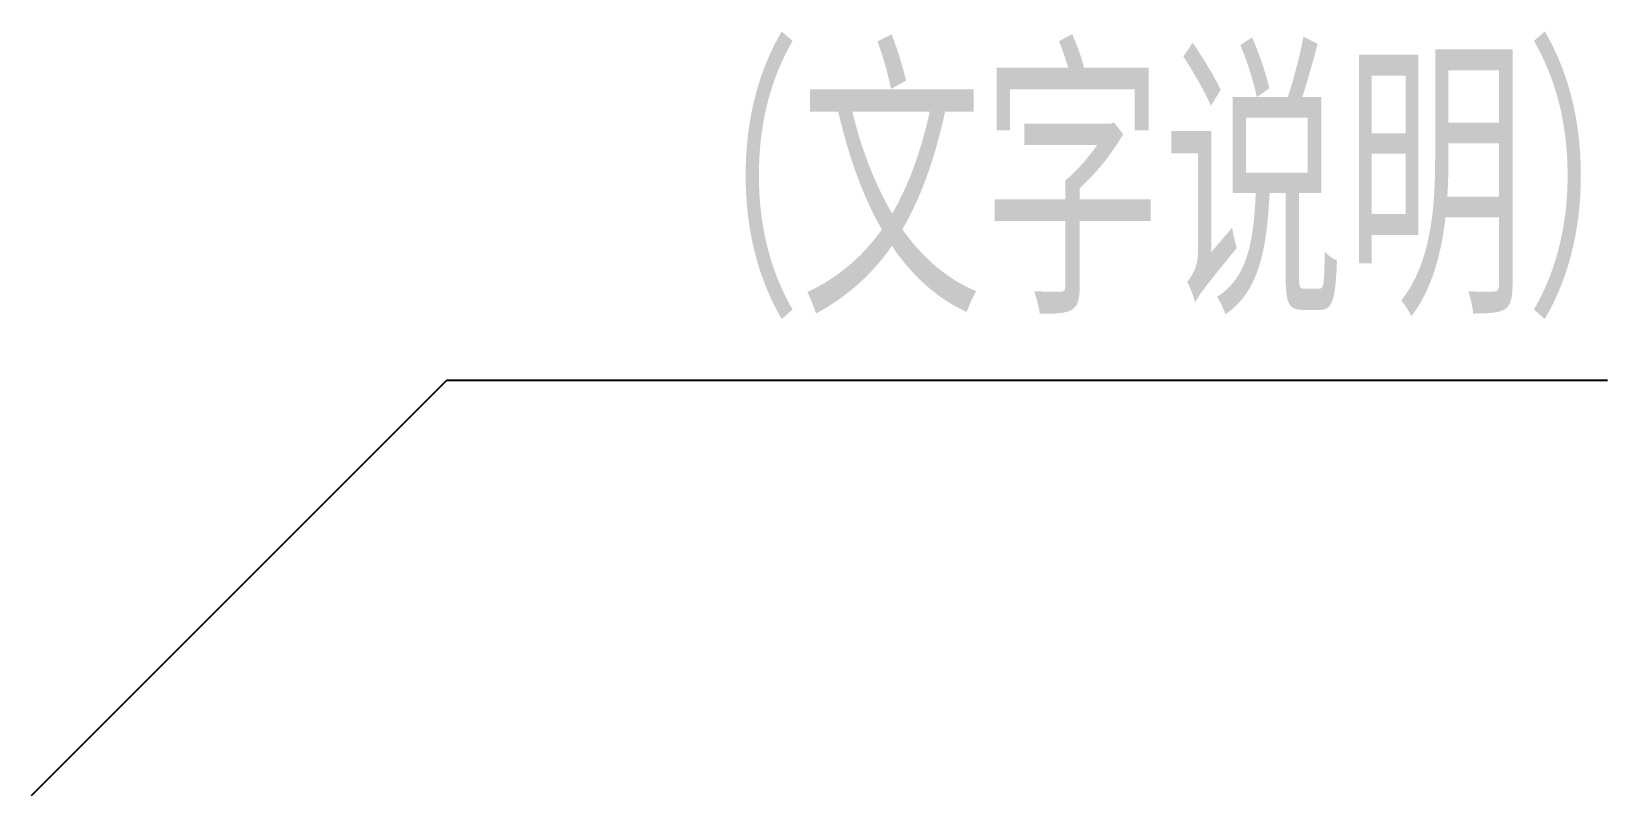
# Model space of a CAD drawing. Extents: x 3 to 2508, y 0 to 1214.
import ezdxf

# ---------------------------------------------------------------- set-up
doc = ezdxf.new("R2010")
doc.units = 0
doc.header["$LTSCALE"] = 1000
doc.header["$MEASUREMENT"] = 0
doc.layers.add('PUB_TEXT', color=7, linetype='Continuous')
doc.styles.add('国标', font='gbenor.shx', dxfattribs={"bigfont": 'gbcbig.shx'})

msp = doc.modelspace()

# ---------------------------------------------------------------- linework, layer by layer
at = {"color": 4}
for p, q in [((2.8, -0.4), (663.1, 659.9)), ((663.1, 659.9), (2508.1, 659.9))]:
    msp.add_line(p, q, dxfattribs=at)

# ---------------------------------------------------------------- texts
at = {"layer": 'PUB_TEXT', "color": 7, "style": '国标'}
msp.add_text('（文字说明）', height=400, dxfattribs=at).set_placement((937.9, 764.9))

doc.saveas('drawing.dxf')
